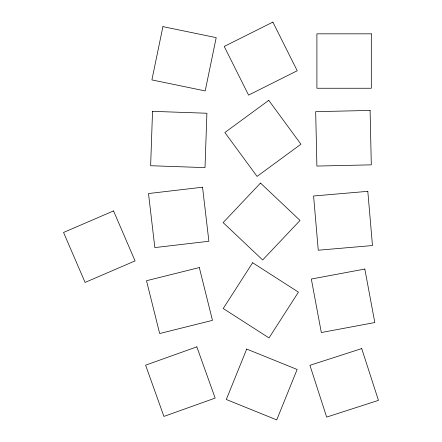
<?xml version="1.0" encoding="UTF-8"?>
<svg xmlns="http://www.w3.org/2000/svg" width="442" height="442" viewBox="0 0 442 442"><rect width="100%" height="100%" fill="white"/><g stroke="black" fill="none" stroke-linecap="round" stroke-linejoin="round"><path stroke-width="0.66" d="M152.529 111.345L150.639 165.722L205.011 167.617L206.906 113.24L152.529 111.345M162.91 26.631L151.904 79.919L205.198 90.925L216.204 37.631L162.91 26.631M246.702 349.069L226.304 399.502L276.736 419.9L297.134 369.468L246.702 349.069M252.631 262.73L223.232 308.522L269.023 337.926L298.422 292.134L252.631 262.73M260.504 183.065L223.133 222.602L262.67 259.968L300.041 220.436L260.504 183.065M268.758 100.345L224.879 132.528L257.062 176.408L300.941 144.225L268.758 100.345M272.88 22.1L224.227 46.449L248.575 95.107L297.228 70.753L272.88 22.1M113.539 210.922L63.554 232.453L85.085 282.432L135.064 260.902L113.539 210.922M196.839 346.854L145.6 365.169L163.916 416.414L215.155 398.098L196.839 346.854M361.716 348.589L309.93 365.319L326.66 417.099L378.446 400.369L361.716 348.589M199.303 267.554L146.501 280.725L159.672 333.522L212.475 320.351L199.303 267.554M364.821 269.045L311.328 279.04L321.323 332.533L374.816 322.538L364.821 269.045M202.547 187.209L148.501 193.546L154.838 247.592L208.884 241.255L202.547 187.209M367.805 191.331L313.588 195.999L318.262 250.216L372.473 245.548L367.805 191.331M370.087 110.439L315.676 111.66L316.897 166.065L371.308 164.844L370.087 110.439M371.319 33.835L316.903 33.835L316.903 88.251L371.319 88.251L371.319 33.835"/></g></svg>
